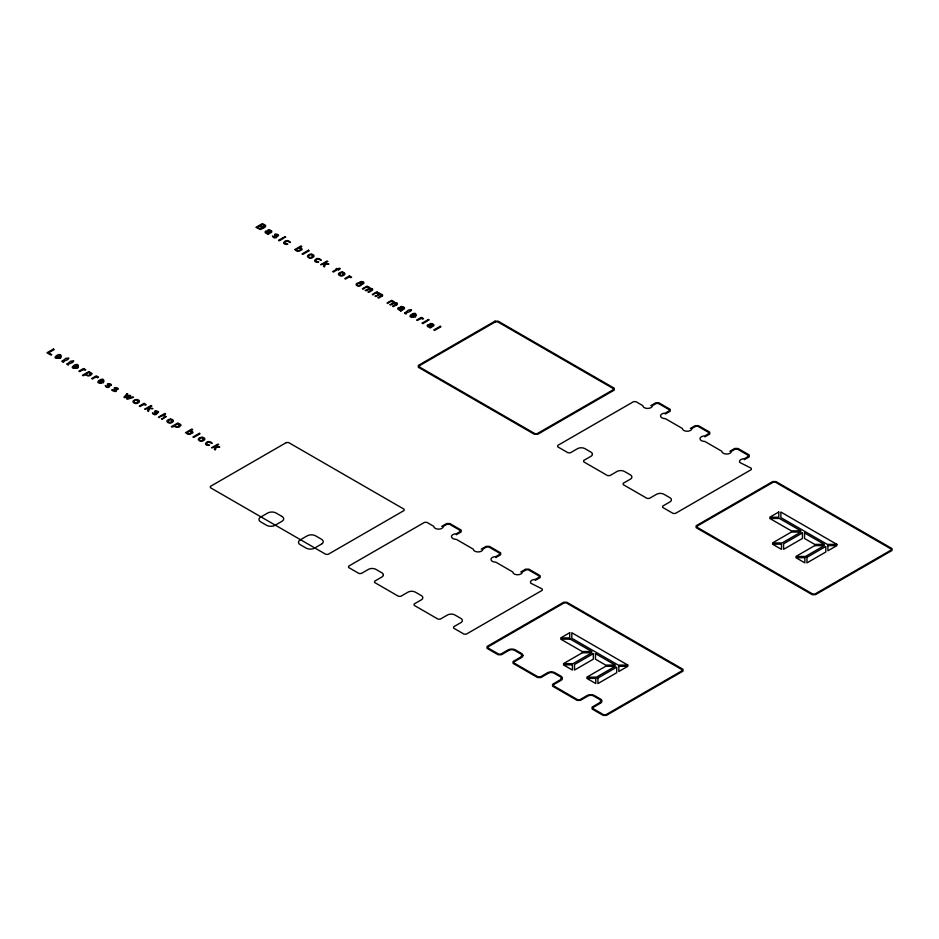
<?xml version="1.0" encoding="UTF-8"?>
<svg xmlns="http://www.w3.org/2000/svg" width="939" height="939" viewBox="0 0 939 939"><rect width="100%" height="100%" fill="white"/><g stroke="black" fill="none" stroke-linecap="round" stroke-linejoin="round"><path stroke-width="1.41" d="M108.631 386.445C107.785 388.042 103.114 383.229 106.26 387.091C108.478 388.5 111.448 386.211 108.501 384.849M115.509 390.413C104.71 387.619 120.744 395.354 115.286 388.711M371.457 289.799L367.912 291.97L368.698 292.416L371.879 290.585A2.289 1.326 0 0 0 372.196 288.743M381.304 295.539L377.783 297.663L378.558 298.121L381.739 296.278M396.094 304.013L392.549 306.196L393.324 306.642L396.504 304.799M63.547 361.245L68.007 359.543L67.232 359.097L68.852 358.158L65.871 358.311L63.148 360.553M68.441 364.074L72.902 362.372L72.127 361.926L73.747 360.987L70.765 361.139L68.042 363.381A6.021 3.474 0 0 0 67.221 363.921M406.188 312.957L410.648 311.255L409.874 310.809L411.493 309.87L408.512 310.023L405.789 312.276A6.021 3.474 0 0 0 404.967 312.804M401.786 310.293L403.923 309.037A5.106 2.946 0 0 0 404.38 308.743C406.035 306.936 399.427 305.562 400.742 307.241M60.636 357.97C63.652 349.179 48.065 360.142 59.063 357.97M77.82 367.877C80.801 359.085 65.284 370.095 76.235 367.888M103.384 382.643C106.248 373.828 90.977 384.908 101.811 382.643M415.554 316.772C418.63 308.027 402.901 318.884 413.982 316.772M295.985 249.727L294.623 249.657L301.043 245.959L301.818 246.405L299.506 247.732L301.677 248.272L302.076 249.692L298.649 251.323A2.488 1.444 0 0 1 295.82 249.715M367.067 286.9L367.759 286.501L367.055 286.09L362.395 288.789L363.17 289.235C365.787 285.468 372.994 288.226 365.154 290.374L365.928 290.82L369.731 288.883L371.492 289.576M376.938 292.592L377.631 292.193L376.926 291.794L372.267 294.482L373.041 294.928C375.541 291.219 382.948 293.848 375.025 296.078L375.8 296.524L379.602 294.576L381.363 295.269M391.704 301.126L392.396 300.715L391.692 300.316L387.032 303.004L387.807 303.461C390.424 299.682 397.643 302.475 389.791 304.6L390.565 305.046L394.368 303.109L396.129 303.802M186.838 432.809L185.476 432.738L191.885 429.041L192.659 429.487L190.347 430.825L192.565 431.388L192.906 432.82L189.49 434.405M314.471 548.141L321.525 544.068M441.753 526.368L446.659 523.539L449.851 523.539L461.166 530.066L461.166 531.92L456.272 534.749M650.821 405.66L655.715 402.831L658.92 402.831L670.235 409.369L670.235 411.212L665.328 414.04M481.261 549.174L486.167 546.345L489.36 546.345L500.675 552.871L500.675 554.726L495.78 557.555M690.329 428.466L695.224 425.649L698.428 425.649L709.743 432.175L709.743 434.018L704.837 436.846M520.769 571.98L525.664 569.151L528.868 569.151L540.183 575.689L540.183 577.532L535.289 580.361M729.838 451.283L734.732 448.455L737.937 448.455L749.24 454.981L749.24 456.835L744.345 459.664M275.702 234.691L277.275 234.926A1.42 0.822 0 0 1 277.604 235.994M108.501 384.262L110.063 384.497A1.42 0.822 0 0 1 110.391 385.565C114.593 384.532 104.335 381.574 108.185 385.894A5.822 3.357 0 0 1 108.595 386.34L108.595 386.375M115.38 388.241L116.941 388.464A1.42 0.822 0 0 1 117.269 389.532C121.46 388.476 111.154 385.577 115.063 389.861A5.822 3.357 0 0 1 115.474 390.319L115.474 390.342M155.674 411.493L157.236 411.728A1.42 0.822 0 0 1 157.564 412.796M97.633 377.654C100.461 376.715 95.391 376.68 96.963 376.257L96.294 375.87L91.635 378.57L92.409 379.016L94.839 377.619A4.39 2.535 0 0 1 95.813 377.185M402.244 309.119A9.906 5.716 0 0 1 400.648 308.485L398.429 308.696L401 309.647M430.449 326.655L427.891 325.727L430.085 325.504M299.353 248.178L301.161 249.281L298.637 250.725A1.749 1.009 0 0 1 296.689 249.504A3.826 2.207 0 0 1 297.722 248.718A2.84 1.632 0 0 1 299.341 248.142M277.486 235.947C281.993 235.126 271.465 231.945 275.385 236.323A5.822 3.357 0 0 1 275.808 236.769C274.822 238.764 270.549 233.377 273.331 237.45C275.643 239.011 278.73 236.605 275.608 235.173M157.459 412.761C162.001 411.951 151.461 408.735 155.358 413.125A5.822 3.357 0 0 1 155.768 413.583C154.982 415.648 150.545 410.214 153.233 414.216C155.428 415.836 158.832 413.418 155.663 412.08M267.932 231.898L265.737 232.086L268.308 233.036A2.676 1.549 0 0 0 269.247 232.649M401.188 308.086L400.883 307.945A5.798 3.345 0 0 0 400.401 307.757C398.007 306.126 395.953 310.199 400.554 310.14A2.113 1.221 0 0 0 400.155 310.586L400.941 311.032M406.47 313.462L406.094 314.025A2.324 1.35 0 0 1 404.627 312.851M63.805 361.726L63.453 362.313A2.324 1.35 0 0 1 61.986 361.128M415.343 316.889L411.822 314.847A2.171 1.256 0 0 0 411.341 316.455A2.171 1.256 0 0 0 414.099 316.913M77.491 367.172L74.768 365.6A1.972 1.139 0 0 1 76.939 365.435A1.972 1.139 0 0 1 78.019 366.539A2.171 1.256 0 0 1 77.468 367.161M60.425 358.088L56.892 356.045A2.171 1.256 0 0 0 56.422 357.653A2.171 1.256 0 0 0 59.18 358.111M77.608 367.994L74.075 365.964A2.171 1.256 0 0 0 73.594 367.572A2.171 1.256 0 0 0 76.352 368.029M103.173 382.76L99.64 380.718A2.171 1.256 0 0 0 99.17 382.337A2.171 1.256 0 0 0 101.928 382.783M281.935 516.415L276.054 513.011A5.88 3.392 0 0 0 267.732 513.011L260.678 517.084A5.88 3.392 0 0 0 260.678 521.884L266.57 525.288A5.963 3.439 0 0 0 274.998 525.347L282.017 521.262A5.927 3.416 0 0 0 281.9 516.427M430.191 324.248C428.818 322.464 435.191 324.025 433.912 325.657A5.106 2.946 0 0 1 433.372 326.033L431.236 327.3A4.179 2.406 0 0 0 430.32 328.016L429.616 327.594A2.113 1.221 0 0 1 430.003 327.148C426.376 327.793 426.189 323.474 429.862 324.765A5.798 3.345 0 0 1 430.273 324.929L430.649 325.082A11.843 6.831 0 0 0 432.316 325.763M268.049 230.63C266.676 228.846 273.038 230.419 271.77 232.039A5.106 2.946 0 0 1 271.23 232.426L269.094 233.682A4.179 2.406 0 0 0 268.178 234.41L267.462 233.975A2.113 1.221 0 0 1 267.861 233.529C264.317 234.257 264.07 229.773 267.709 231.147A5.798 3.345 0 0 1 268.131 231.311L268.495 231.475A11.843 6.831 0 0 0 270.174 232.144M314.506 548.165A5.963 3.439 0 0 1 306.102 548.083L300.187 544.69A5.88 3.392 0 0 1 300.187 539.89L307.241 535.829A5.88 3.392 0 0 1 315.551 535.829L321.443 539.221A5.927 3.416 0 0 1 321.549 544.08M431.694 326.126A9.906 5.716 0 0 1 430.097 325.493M431.4 326.256A2.676 1.549 0 0 1 430.473 326.678M430.132 324.155A2.078 1.197 0 0 1 432.985 325.117A1.315 0.763 0 0 1 432.515 325.61M420.707 318.603A1.362 0.786 0 0 1 422.609 319.166C425.449 318.286 420.496 318.18 421.916 317.769L421.259 317.382L416.599 320.07L417.374 320.528L419.792 319.119A4.39 2.535 0 0 1 420.778 318.685M401.939 309.26A2.676 1.549 0 0 1 401.012 309.67M400.871 311.02A4.179 2.406 0 0 1 401.798 310.293M400.683 307.159A2.078 1.197 0 0 1 403.535 308.109M402.866 308.755A11.843 6.831 0 0 1 401.211 308.074M403.57 308.121A1.315 0.763 0 0 1 403.054 308.614M394.357 302.734A2.5 1.444 0 0 1 396.669 303.051M391.751 301.219A2.16 1.244 0 0 1 393.911 301.513A2.16 1.244 0 0 1 394.497 302.745M396.833 302.968A2.289 1.326 0 0 1 396.587 304.858M379.591 294.2A2.5 1.444 0 0 1 381.903 294.517M376.985 292.698A2.16 1.244 0 0 1 379.145 292.98A2.16 1.244 0 0 1 379.732 294.224M382.067 294.447A2.289 1.326 0 0 1 381.821 296.325M369.731 288.508A2.5 1.444 0 0 1 372.032 288.825M367.126 286.994A2.16 1.244 0 0 1 369.273 287.287A2.16 1.244 0 0 1 369.86 288.519M361.421 284.106A2.688 1.549 0 0 1 359.015 286.031A2.688 1.549 0 0 1 356.139 284.341A2.688 1.549 0 0 1 359.52 282.991M359.367 283.073A2.289 1.315 0 0 1 361.492 281.559A2.289 1.315 0 0 1 363.909 282.932A2.289 1.315 0 0 1 361.304 284.177M342.136 272.11A3.017 1.737 0 0 0 340.047 272.498C335.364 274.341 341.608 277.568 343.768 275.256A3.228 1.866 0 0 0 344.777 273.343A3.228 1.866 0 0 0 342.172 272.017M311.208 254.246A3.017 1.737 0 0 0 309.119 254.645C304.447 256.5 310.68 259.704 312.84 257.403A3.228 1.866 0 0 0 313.849 255.49A3.228 1.866 0 0 0 311.232 254.152M269.552 232.508A9.906 5.716 0 0 1 267.955 231.886M267.979 230.548A2.078 1.197 0 0 1 270.843 231.51A1.315 0.763 0 0 1 270.362 232.003M202.049 437.339A3.017 1.737 0 0 0 199.96 437.727C195.3 439.558 201.509 442.809 203.681 440.485A3.228 1.866 0 0 0 204.69 438.572A3.228 1.866 0 0 0 202.085 437.245M189.478 434.37A2.488 1.444 0 0 1 186.661 432.797M170.616 419.181A3.017 1.737 0 0 0 168.527 419.58C163.832 421.435 170.1 424.639 172.248 422.339A3.228 1.866 0 0 0 173.257 420.426A3.228 1.866 0 0 0 170.652 419.087M136.695 399.603A3.017 1.737 0 0 0 134.606 400.002C129.911 401.833 136.178 405.061 138.326 402.761A3.228 1.866 0 0 0 139.336 400.836A3.228 1.866 0 0 0 136.73 399.509M95.743 377.091A1.362 0.786 0 0 1 97.644 377.654M82.961 369.72A1.362 0.786 0 0 1 84.862 370.283C87.691 369.356 82.655 369.309 84.17 368.874L83.512 368.499L78.853 371.187L79.627 371.633L82.057 370.236A4.39 2.535 0 0 1 83.031 369.802M68.406 365.036A2.324 1.35 0 0 1 66.88 363.956M62.326 361.092A6.021 3.474 0 0 1 63.159 360.564M569.691 632.733L569.691 637.921L560.712 637.921L569.691 632.733M595.455 653.65L595.455 659.19L605.678 665.094L615.268 665.094L595.455 653.65M597.908 678.028L597.908 683.58L616.735 672.711L616.735 667.159L597.908 678.028M618.848 666.303L618.836 671.491L627.827 666.303L618.848 666.303M778.76 512.037L778.76 517.225L769.78 517.225L778.76 512.037M804.512 532.953L804.512 538.493L814.747 544.397L824.336 544.385L804.512 532.953M806.977 557.32L806.965 562.884L825.804 552.003L825.804 546.451L806.977 557.32M827.905 545.606L827.905 550.794L836.895 545.606L827.905 545.606M166.121 416.564L162.201 419.31L161.414 418.853C169.184 416.118 161.813 414.04 159.243 417.597L158.468 417.151L164.877 413.453L165.651 413.899L163.363 415.226L166.121 416.564M192.025 432.186L189.478 433.806A1.749 1.009 0 0 1 187.53 432.597A3.826 2.207 0 0 1 188.575 431.811A2.84 1.632 0 0 1 190.183 431.236L192.025 432.245M205.524 443.689C205.653 446.588 212.543 444.886 208.223 444.851C205.277 445.016 206.967 442.011 209.397 442.222C216.393 446.471 208.564 437.879 205.524 443.607M283.742 242.755C284.083 245.772 290.926 243.776 286.16 243.882C283.32 243.706 285.702 240.889 287.815 241.288C294.423 245.607 286.7 236.71 283.742 242.755M314.671 260.608C314.8 263.53 321.701 261.746 317.382 261.758C314.26 261.864 316.455 258.671 318.744 259.141C325.352 263.413 317.593 254.727 314.682 260.526M90.79 373.71C85.625 379.415 84.921 369.825 90.79 373.71M179.772 425.085C174.185 430.778 174.325 421.106 179.772 425.085M263.284 228.154L260.42 229.48L255.924 227.308L262.333 223.611C268.354 225.806 264.915 227.344 263.284 228.154M91.822 373.804C89.663 378.558 84.944 373.088 83.207 375.764L82.421 375.318L88.876 371.586L89.616 372.02C88.231 372.607 92.081 372.137 91.822 373.851M180.804 425.167C179.173 429.886 173.926 424.663 172.177 427.139L171.403 426.682L177.858 422.961L178.598 423.383C177.26 423.97 180.957 423.512 180.804 425.167M138.409 401.305C132.587 406.963 133.045 396.774 138.409 401.305M172.33 420.883C167.189 426.036 167.471 416.834 172.33 420.883M203.763 439.029C197.906 444.699 198.481 434.499 203.763 439.029M312.91 255.948C307.03 261.617 307.652 251.406 312.91 255.948M343.85 273.801C338.615 278.953 338.967 269.775 343.85 273.801M262.204 227.977L260.42 228.811L257.521 227.379L259.739 226.099L262.204 228.013M264.739 226.193L262.451 224.527L260.467 225.677L263.096 226.98L264.728 226.276M521.767 655.481L520.605 657.147L513.046 661.514L513.046 663.357L537.648 677.559L540.852 677.559L548.411 673.204A4.061 2.348 0 0 1 554.151 673.204L560.031 676.596A4.261 2.453 0 0 1 561.182 677.805L560.583 679.625L552.555 684.32L552.555 686.174L577.156 700.377L580.361 700.377L587.908 696.01A4.061 2.348 0 0 1 593.659 696.01L599.54 699.402A4.261 2.453 0 0 1 600.69 700.611L600.091 702.442L592.063 707.126L592.063 708.98L603.167 715.389L606.371 715.389L682.982 671.15L682.982 669.307L566.863 602.263L563.658 602.263L487.048 646.49L487.048 648.344L498.139 654.753L501.344 654.753L508.903 650.387A4.061 2.348 0 0 1 514.642 650.387L520.523 653.79A4.261 2.453 0 0 1 521.673 654.988L521.767 655.481M383.335 574.891L383.229 575.513A5.118 2.958 0 0 1 381.833 577.027L374.614 581.194L374.614 582.497L398.547 596.324L400.8 596.324L408.019 592.145A5.2 3.005 0 0 1 415.378 592.145L421.259 595.549A5.399 3.122 0 0 1 422.714 597.075L422.738 598.319A5.118 2.958 0 0 1 421.341 599.833L414.122 604.012L414.122 605.315L438.043 619.13L440.309 619.13L447.527 614.963A5.2 3.005 0 0 1 454.875 614.963L460.767 618.355A5.399 3.122 0 0 1 462.223 619.893L462.246 621.137A5.118 2.958 0 0 1 460.849 622.651L453.631 626.818L453.631 628.121L464.054 634.142L466.319 634.142L542.261 590.291L542.261 588.988L530.77 583.178A5.141 2.97 0 0 1 530.57 581.687A4.789 2.77 0 0 1 535.289 579.433L539.045 577.262L539.045 575.959L528.399 569.809L526.145 569.809L522.389 571.98A4.789 2.77 0 0 1 517.6 574.75A4.789 2.77 0 0 1 512.8 571.98L495.78 562.156A4.789 2.77 0 0 1 490.991 559.386A4.789 2.77 0 0 1 495.78 556.616L499.536 554.456L499.536 553.153L488.89 547.003L486.637 547.003L482.881 549.174A4.789 2.77 0 0 1 478.092 551.932A4.789 2.77 0 0 1 473.303 549.174L456.272 539.338A4.789 2.77 0 0 1 451.483 536.58A4.789 2.77 0 0 1 456.272 533.81L460.028 531.638L460.028 530.335L449.382 524.197L447.128 524.197L443.372 526.368A4.789 2.77 0 0 1 438.583 529.127A4.789 2.77 0 0 1 433.795 526.368L426.811 522.33L424.557 522.33L348.604 566.182L348.604 567.485L359.038 573.506L361.292 573.506L368.511 569.339A5.2 3.005 0 0 1 375.87 569.339L381.75 572.743A5.399 3.122 0 0 1 383.206 574.269L383.335 574.891M522.917 655.481L522.812 656.103A5.118 2.958 0 0 1 521.415 657.617L514.196 661.784L514.196 663.087L538.117 676.902L540.383 676.902L547.601 672.735A5.2 3.005 0 0 1 554.949 672.735L560.841 676.127A5.399 3.122 0 0 1 562.297 677.665L562.32 678.909A5.118 2.958 0 0 1 560.923 680.423L553.693 684.59L553.693 685.893L577.626 699.708L579.891 699.708L587.11 695.541A5.2 3.005 0 0 1 594.457 695.541L600.35 698.945A5.399 3.122 0 0 1 601.805 700.471L601.829 701.715A5.118 2.958 0 0 1 600.432 703.229L593.202 707.407L593.202 708.71L603.636 714.732L605.901 714.732L681.843 670.88L681.843 669.577L566.393 602.92L564.128 602.92L488.186 646.771L488.186 648.074L498.621 654.096L500.874 654.096L508.093 649.929A5.2 3.005 0 0 1 515.452 649.929L521.333 653.321A5.399 3.122 0 0 1 522.788 654.859L522.917 655.481M592.392 454.194L592.298 454.816A5.118 2.958 0 0 1 590.901 456.331L583.671 460.497L583.671 461.8L607.603 475.615L609.869 475.615L617.087 471.448A5.2 3.005 0 0 1 624.435 471.448L630.327 474.841A5.399 3.122 0 0 1 631.783 476.378L631.806 477.622A5.118 2.958 0 0 1 630.409 479.136L623.179 483.303L623.179 484.606L647.112 498.421L649.365 498.421L656.596 494.254A5.2 3.005 0 0 1 663.943 494.254L669.836 497.658A5.399 3.122 0 0 1 671.291 499.184L671.315 500.428A5.118 2.958 0 0 1 669.906 501.942L662.688 506.109L662.688 507.424L673.122 513.445L675.376 513.445L751.329 469.594L751.329 468.291L739.838 462.481A5.141 2.97 0 0 1 739.639 460.99A4.789 2.77 0 0 1 744.345 458.725L748.101 456.554L748.101 455.251L737.467 449.112L735.202 449.112L731.446 451.283A4.789 2.77 0 0 1 726.657 454.042A4.789 2.77 0 0 1 721.868 451.283L704.837 441.447A4.789 2.77 0 0 1 700.048 438.689A4.789 2.77 0 0 1 704.837 435.919L708.593 433.748L708.593 432.445L697.959 426.306L695.693 426.306L691.937 428.466A4.789 2.77 0 0 1 687.148 431.236A4.789 2.77 0 0 1 682.36 428.466L665.328 418.641A4.789 2.77 0 0 1 660.54 415.871A4.789 2.77 0 0 1 665.328 413.113L669.096 410.942L669.096 409.639L658.45 403.488L656.197 403.488L652.429 405.66A4.789 2.77 0 0 1 647.64 408.43A4.789 2.77 0 0 1 642.851 405.66L635.879 401.634L633.614 401.634L557.66 445.485L557.66 446.788L568.095 452.809L570.36 452.809L577.579 448.642A5.2 3.005 0 0 1 584.927 448.642L590.819 452.035A5.399 3.122 0 0 1 592.274 453.572L592.392 454.194M149.512 408.582L148.479 411.388L147.564 410.859L148.456 408.582L144.688 409.193L151.097 405.495L151.872 405.941L148.245 408.031L152.951 408.582L149.512 408.582M216.346 447.164L215.313 449.969L214.397 449.441L215.289 447.164L211.521 447.786L217.93 444.077L218.705 444.523L215.078 446.624L219.785 447.164L216.346 447.164M325.493 264.082L324.471 266.887L323.544 266.359L324.436 264.082L320.668 264.692L327.077 260.995L327.864 261.441L324.237 263.53L328.932 264.082L325.493 264.082M127.129 393.676L123.925 397.209L124.711 397.667L129.242 396.141L126.495 398.699L127.411 399.228L133.502 397.35L132.692 396.88L128.044 398.359L130.779 395.777L129.958 395.307L125.321 396.857L127.939 394.145L127.129 393.676M53.359 349.073L46.95 352.771L50.988 355.106L51.727 354.672L48.546 352.841L54.216 349.566L53.359 349.073M283.167 237.661L278.507 240.349L279.282 240.795L283.942 238.107L283.167 237.661M284.916 236.651L284.024 237.156L285.691 237.098L284.916 236.651M308.462 250.244L302.053 253.941L302.828 254.387L309.236 250.69L308.462 250.244M336.632 268.519L336.009 268.883L336.667 269.258L332.629 271.594L333.404 272.04L337.441 269.716L338.956 269.869L338.063 269.352C342.383 269.188 339.66 267.369 337.289 268.906L336.632 268.519M349.414 275.902L344.754 278.601L345.529 279.047L347.958 277.651A4.39 2.535 0 0 1 348.932 277.205A1.362 0.786 0 0 1 350.763 277.686C353.592 276.77 348.463 276.653 350.071 276.289L349.414 275.902M143.972 403.406L139.312 406.094L140.087 406.54L142.517 405.143A4.39 2.535 0 0 1 143.491 404.709A1.362 0.786 0 0 1 145.322 405.178C148.127 404.228 143.115 404.24 144.629 403.782L143.972 403.406M199.303 433.325L192.894 437.034L193.669 437.48L200.077 433.771L199.303 433.325M426.658 320.504L421.998 323.192L422.773 323.638L427.433 320.95L426.658 320.504M428.407 319.495L427.515 320.011L429.182 319.941L428.407 319.495M440.18 326.291L433.771 329.988L434.546 330.434L440.954 326.737L440.18 326.291M494.947 321.185L418.325 365.424L418.325 367.266L534.455 434.311L537.66 434.311L614.27 390.084L614.27 388.23L498.151 321.185L494.947 321.185M286.36 442.551L210.406 486.39L210.406 487.693L325.868 554.362L328.122 554.362L404.075 510.511L404.075 509.208L288.613 442.551L286.36 442.551M495.416 321.842L419.475 365.694L419.475 366.996L534.925 433.654L537.19 433.654L613.132 389.802L613.132 388.5L497.682 321.842L495.416 321.842M772.727 481.554L696.104 525.793L696.104 527.648L812.235 594.68L815.428 594.68L892.05 550.454L892.05 548.599L775.931 481.554L772.727 481.554M773.196 482.212L697.243 526.063L697.243 527.366L812.705 594.023L814.958 594.023L890.911 550.184L890.911 548.881L775.45 482.212L773.196 482.212M582.286 652.769L563.435 663.65L573.048 663.65L591.887 652.769L582.286 652.769M791.354 532.061L772.504 542.953L782.105 542.953L800.955 532.061L791.354 532.061M593.342 653.65L574.527 664.507L574.527 670.047L593.342 659.178L593.342 653.65M802.411 532.941L783.596 543.81L783.596 549.338L802.411 538.481L802.411 532.941M605.655 666.303L586.852 677.16L596.418 677.16L615.233 666.314L605.655 666.303M814.723 545.606L795.92 556.463L805.486 556.463L824.289 545.606L814.723 545.606M779.37 518.434L769.78 518.434L791.284 530.852L800.885 530.852L779.37 518.434M781.494 544.162L772.492 544.162L781.494 549.362L781.494 544.162M836.907 544.385L827.306 544.385L780.861 517.577L780.861 512.037L836.907 544.385M804.864 557.684L795.896 557.684L804.864 562.86L804.864 557.684M570.313 639.142L560.724 639.142L582.227 651.549L591.816 651.549L570.313 639.142M572.426 664.871L563.423 664.871L572.426 670.07L572.426 664.871M627.839 665.094L618.238 665.094L571.804 638.274L571.804 632.733L627.839 665.094M595.807 678.381L586.828 678.381L595.807 683.557L595.807 678.381M415.238 316.056L412.514 314.495A1.972 1.139 0 0 1 414.686 314.33A1.972 1.139 0 0 1 415.766 315.434A2.171 1.256 0 0 1 415.214 316.044M60.319 357.254L57.596 355.681A1.972 1.139 0 0 1 59.767 355.517A1.972 1.139 0 0 1 60.847 356.632A2.171 1.256 0 0 1 60.296 357.243M103.055 381.927L100.344 380.365A1.972 1.139 0 0 1 102.515 380.201A1.972 1.139 0 0 1 103.595 381.304A2.171 1.256 0 0 1 103.032 381.915M360.881 283.566A1.491 0.857 0 0 0 363.182 282.874A1.491 0.857 0 0 0 361.01 282.076A1.491 0.857 0 0 0 360.881 283.566M357.806 285.491A1.89 1.092 0 0 0 360.635 284.54A1.89 1.092 0 0 0 357.806 283.601A1.89 1.092 0 0 0 357.806 285.491"/></g></svg>
